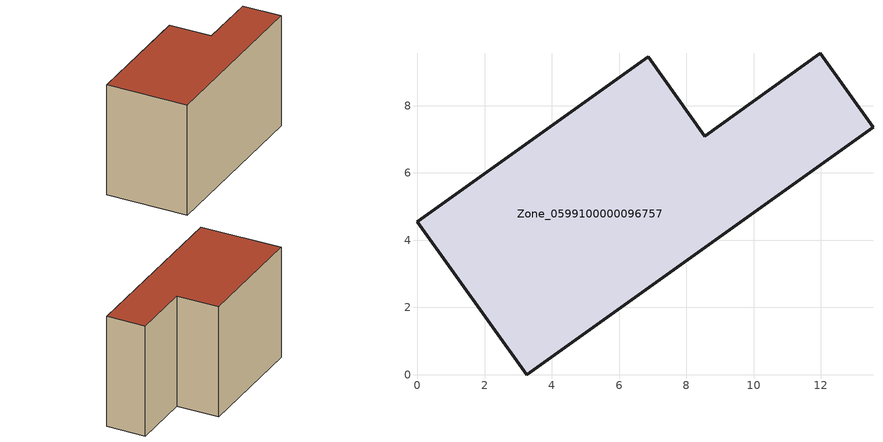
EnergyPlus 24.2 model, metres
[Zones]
Zone_0599100000096757
 floor ground (C_G): 3.25,0 0,4.55 6.87,9.46 8.55,7.1 11.98,9.56 13.55,7.36 z0
 wall outside (C_F): 0,4.55 3.25,0 13.55,7.36 11.98,9.56 8.55,7.1 6.87,9.46 0,4.55 z0:7.76
 roof outside (C_R): 6.87,9.46 0,4.55 3.25,0 13.55,7.36 11.98,9.56 8.55,7.1 z7.76
[BUILDING]
Pand.0599100000096757: North Axis=0; Terrain=City; Loads Convergence Tolerance Value=0.04; Temperature Convergence Tolerance Value=0.4; Solar Distribution=FullExterior; Maximum Number of Warmup Days=25; Minimum Number of Warmup Days=1
[Site:Location]
Rotterdam.The.Hague.AP_ZH_NLD Design_Conditions: Latitude=51.96; Longitude=4.45; Time Zone=1; Elevation=-4.5
[SITE:GROUNDTEMPERATURE:BUILDINGSURFACE]
18, 18, 18, 18, 18, 18, 18, 18, 18, 18, 18, 18
[MATERIAL] Thermal Absorptance=0.9; Solar Absorptance=0.7; Visible Absorptance=0.7
Name | Roughness | Thickness | Conductivity | Density | Specific Heat
G.TI.1975-1991 | MediumSmooth | 0.15 | 0.288461 | 540 | 1210
F.TI.1975-1991 | Rough | 0.3 | 0.230769 | 1920 | 840
R.TI.1975-1991 | MediumRough | 0.2 | 0.153846 | 1500 | 1000
[CONSTRUCTION]
C_G: G.TI.1975-1991
C_F: F.TI.1975-1991
C_R: R.TI.1975-1991
[ZONE]
Zone_0599100000096757: Type=1; Multiplier=1; Ceiling Height=Autocalculate; Volume=Autocalculate; Floor Area=autocalculate; Part of Total Floor Area=Yes
[ZONEINFILTRATION:DESIGNFLOWRATE]
Infil_Zone_0599100000096757: Zone or ZoneList or Space or SpaceList=Zone_0599100000096757; Schedule=AlwaysOn; Design Flow Rate Calculation Method=Flow/Area; Flow Rate per Floor Area=0.003; Constant Term Coefficient=1; Temperature Term Coefficient=0; Velocity Term Coefficient=0; Velocity Squared Term Coefficient=0
[HVACTEMPLATE:ZONE:IDEALLOADSAIRSYSTEM]
Zone_0599100000096757: Maximum Heating Supply Air Temperature=50; Minimum Cooling Supply Air Temperature=13; Maximum Heating Supply Air Humidity Ratio=0.0156; Minimum Cooling Supply Air Humidity Ratio=0.0077; Heating Limit=NoLimit; Cooling Limit=NoLimit; Dehumidification Control Type=ConstantSensibleHeatRatio; Cooling Sensible Heat Ratio=0.7; Dehumidification Setpoint=60; Humidification Control Type=None; Humidification Setpoint=30; Outdoor Air Method=None; Outdoor Air Flow Rate per Person=0.00944; Outdoor Air Flow Rate per Zone Floor Area=0; Outdoor Air Flow Rate per Zone=0; Demand Controlled Ventilation Type=None; Outdoor Air Economizer Type=NoEconomizer; Heat Recovery Type=None; Sensible Heat Recovery Effectiveness=0.7; Latent Heat Recovery Effectiveness=0.65
[ZONECONTROL:THERMOSTAT]
ThermostatControl_Zone_0599100000096757: Zone or ZoneList=Zone_0599100000096757; Control Type Schedule=DualSetpointControlType; Control 1=Thermostat_Zone_0599100000096757; Temperature Difference Between Cutout And Setpoint=0
[THERMOSTATSETPOINT:DUALSETPOINT]
Thermostat_Zone_0599100000096757: Heating Setpoint Temperature Schedule=HeatingSetpoint_Zone_0599100000096757; Cooling Setpoint Temperature Schedule=CoolingSetpoint_Zone_0599100000096757
[SCHEDULE:COMPACT]
HeatingSetpoint_Zone_0599100000096757: Through: 12/31, For: AllDays, Until: 24:00, 21
CoolingSetpoint_Zone_0599100000096757: Through: 12/31, For: AllDays, Until: 24:00, 24
DualSetpointControlType: Through: 12/31, For: AllDays, Until: 24:00, 4
AlwaysOn: Through: 12/31, For: AllDays, Until: 24:00, 1
